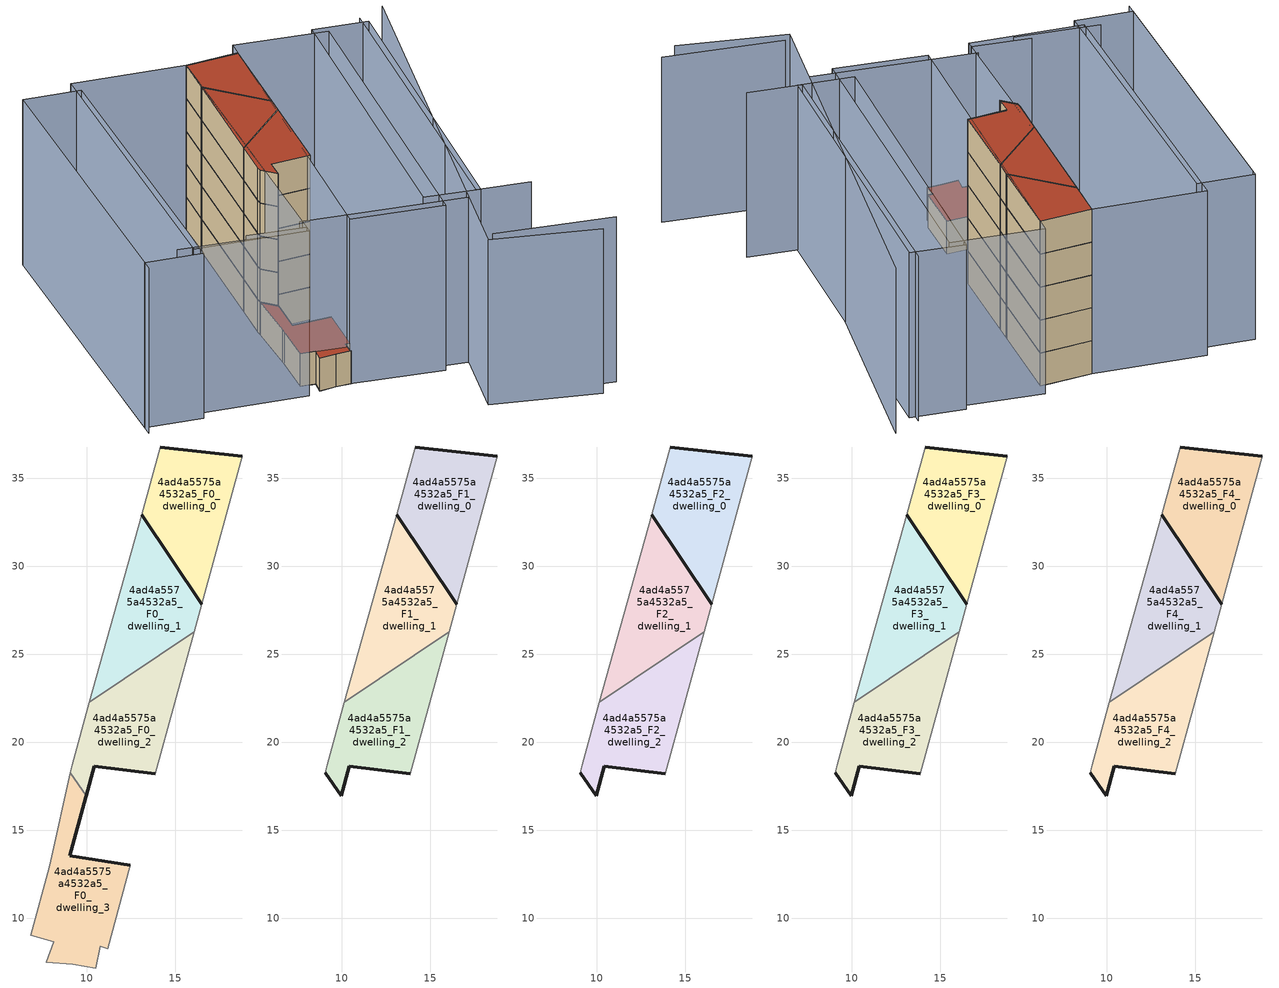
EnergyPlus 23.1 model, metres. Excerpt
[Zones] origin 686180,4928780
4ad4a5575a4532a5_F0_dwelling_0
 floor ground (EU_floor_Construction): 16.52,27.83 18.82,36.24 14.17,36.77 13.1,32.92 z0
 wall outside (EU_wall_Construction): 14.17,36.77 18.82,36.24 / 16.52,27.83 13.1,32.92 z0:3
 wall adiabatic (EU_wall_Construction): 18.82,36.24 16.52,27.83 / 13.1,32.92 14.17,36.77 z0:3
4ad4a5575a4532a5_F0_dwelling_1
 floor ground (EU_floor_Construction): 16.1,26.29 16.52,27.83 13.1,32.92 10.14,22.29 z0
 wall outside (EU_wall_Construction): 13.1,32.92 16.52,27.83 z0:3
 wall adiabatic (EU_wall_Construction): 16.52,27.83 16.1,26.29 / 10.14,22.29 13.1,32.92 z0:3
 wall to 4ad4a5575a4532a5_F0_dwelling_2 (EU_wall_Construction): 16.1,26.28 10.14,22.28 z0:3
4ad4a5575a4532a5_F0_dwelling_2
 floor ground (EU_floor_Construction): 13.89,18.21 16.1,26.29 10.14,22.29 9.16,18.74 9.06,18.28 9.95,16.96 10.41,18.64 z0
 wall outside (EU_wall_Construction): 13.89,18.21 10.41,18.64 9.95,16.96 z0:3
 wall adiabatic (EU_wall_Construction): 16.1,26.29 13.89,18.21 / 9.06,18.28 9.16,18.74 10.14,22.29 z0:3
 wall to 4ad4a5575a4532a5_F0_dwelling_3 (EU_wall_Construction): 9.95,16.96 9.06,18.28 z0:3
4ad4a5575a4532a5_F0_dwelling_3
 floor ground (EU_floor_Construction): 11.17,8.29 12.47,13.04 9.02,13.55 9.93,16.89 9.95,16.96 9.06,18.28 7.93,13.27 7.85,12.91 6.81,9.04 8.11,8.69 7.7,7.53 9.18,7.4 10.5,7.19 10.75,8.41 z0
 wall outside (EU_wall_Construction): 9.95,16.96 9.93,16.89 9.02,13.55 12.47,13.04 z0:3
 wall adiabatic (EU_wall_Construction): 12.47,13.04 11.17,8.29 10.75,8.41 10.5,7.19 9.18,7.4 7.7,7.53 8.11,8.69 6.81,9.04 7.85,12.91 7.93,13.27 9.06,18.28 z0:3
 roof outside (EU_roof_Construction): 9.95,16.96 9.93,16.89 9.02,13.55 12.47,13.04 11.17,8.29 10.75,8.41 10.5,7.19 9.18,7.4 7.7,7.53 8.11,8.69 6.81,9.04 7.85,12.91 7.93,13.27 9.06,18.28 z3
4ad4a5575a4532a5_F1_dwelling_0
 floor to 4ad4a5575a4532a5_F0_dwelling_0 (EU_floor_Construction): 16.52,27.83 18.82,36.24 14.17,36.77 13.1,32.92 z3
 wall outside (EU_wall_Construction): 14.17,36.77 18.82,36.24 / 16.52,27.83 13.1,32.92 z3:6
 wall adiabatic (EU_wall_Construction): 18.82,36.24 16.52,27.83 / 13.1,32.92 14.17,36.77 z3:6
4ad4a5575a4532a5_F1_dwelling_1
 floor to 4ad4a5575a4532a5_F0_dwelling_1 (EU_floor_Construction): 16.1,26.29 16.52,27.83 13.1,32.92 10.14,22.29 z3
 wall outside (EU_wall_Construction): 13.1,32.92 16.52,27.83 z3:6
 wall adiabatic (EU_wall_Construction): 16.52,27.83 16.1,26.29 / 10.14,22.29 13.1,32.92 z3:6
 wall to 4ad4a5575a4532a5_F1_dwelling_2 (EU_wall_Construction): 16.1,26.28 10.14,22.28 z3:6
4ad4a5575a4532a5_F1_dwelling_2
 floor to 4ad4a5575a4532a5_F0_dwelling_2 (EU_floor_Construction): 13.89,18.21 16.1,26.29 10.14,22.29 9.16,18.74 9.06,18.28 9.95,16.96 10.4,18.64 z3
 wall outside (EU_wall_Construction): 13.89,18.21 10.41,18.64 9.95,16.96 9.06,18.28 z3:6
 wall adiabatic (EU_wall_Construction): 16.1,26.29 13.89,18.21 / 9.06,18.28 9.16,18.74 10.14,22.29 z3:6
4ad4a5575a4532a5_F2_dwelling_0
 floor to 4ad4a5575a4532a5_F1_dwelling_0 (EU_floor_Construction): 16.52,27.83 18.82,36.24 14.17,36.77 13.1,32.92 z6
 wall outside (EU_wall_Construction): 14.17,36.77 18.82,36.24 / 16.52,27.83 13.1,32.92 z6:9
 wall adiabatic (EU_wall_Construction): 18.82,36.24 16.52,27.83 / 13.1,32.92 14.17,36.77 z6:9
4ad4a5575a4532a5_F2_dwelling_1
 floor to 4ad4a5575a4532a5_F1_dwelling_1 (EU_floor_Construction): 16.1,26.29 16.52,27.83 13.1,32.92 10.14,22.29 z6
 wall outside (EU_wall_Construction): 13.1,32.92 16.52,27.83 z6:9
 wall adiabatic (EU_wall_Construction): 16.52,27.83 16.1,26.29 / 10.14,22.29 13.1,32.92 z6:9
 wall to 4ad4a5575a4532a5_F2_dwelling_2 (EU_wall_Construction): 16.1,26.28 10.14,22.28 z6:9
4ad4a5575a4532a5_F2_dwelling_2
 floor to 4ad4a5575a4532a5_F1_dwelling_2 (EU_floor_Construction): 13.89,18.21 16.1,26.29 10.14,22.29 9.16,18.74 9.06,18.28 9.95,16.96 10.4,18.64 z6
 wall outside (EU_wall_Construction): 13.89,18.21 10.41,18.64 9.95,16.96 9.06,18.28 z6:9
 wall adiabatic (EU_wall_Construction): 16.1,26.29 13.89,18.21 / 9.06,18.28 9.16,18.74 10.14,22.29 z6:9
4ad4a5575a4532a5_F3_dwelling_0
 floor to 4ad4a5575a4532a5_F2_dwelling_0 (EU_floor_Construction): 16.52,27.83 18.82,36.24 14.17,36.77 13.1,32.92 z9
 wall outside (EU_wall_Construction): 14.17,36.77 18.82,36.24 / 16.52,27.83 13.1,32.92 z9:12
 wall adiabatic (EU_wall_Construction): 18.82,36.24 16.52,27.83 / 13.1,32.92 14.17,36.77 z9:12
4ad4a5575a4532a5_F3_dwelling_1
 floor to 4ad4a5575a4532a5_F2_dwelling_1 (EU_floor_Construction): 16.1,26.29 16.52,27.83 13.1,32.92 10.14,22.29 z9
 wall outside (EU_wall_Construction): 13.1,32.92 16.52,27.83 z9:12
 wall adiabatic (EU_wall_Construction): 16.52,27.83 16.1,26.29 / 10.14,22.29 13.1,32.92 z9:12
 wall to 4ad4a5575a4532a5_F3_dwelling_2 (EU_wall_Construction): 16.1,26.28 10.14,22.28 z9:12
4ad4a5575a4532a5_F3_dwelling_2
 floor to 4ad4a5575a4532a5_F2_dwelling_2 (EU_floor_Construction): 13.89,18.21 16.1,26.29 10.14,22.29 9.16,18.74 9.06,18.28 9.95,16.96 10.4,18.64 z9
 wall outside (EU_wall_Construction): 13.89,18.21 10.41,18.64 9.95,16.96 9.06,18.28 z9:12
 wall adiabatic (EU_wall_Construction): 16.1,26.29 13.89,18.21 / 9.06,18.28 9.16,18.74 10.14,22.29 z9:12
4ad4a5575a4532a5_F4_dwelling_0
 floor to 4ad4a5575a4532a5_F3_dwelling_0 (EU_floor_Construction): 16.52,27.83 18.82,36.24 14.17,36.77 13.1,32.92 z12
 wall outside (EU_wall_Construction): 14.17,36.77 18.82,36.24 / 16.52,27.83 13.1,32.92 z12:15
 wall adiabatic (EU_wall_Construction): 18.82,36.24 16.52,27.83 / 13.1,32.92 14.17,36.77 z12:15
 roof outside (EU_roof_Construction): 18.82,36.24 16.52,27.83 13.1,32.92 14.17,36.77 z15
4ad4a5575a4532a5_F4_dwelling_1
 floor to 4ad4a5575a4532a5_F3_dwelling_1 (EU_floor_Construction): 16.1,26.29 16.52,27.83 13.1,32.92 10.14,22.29 z12
 wall outside (EU_wall_Construction): 13.1,32.92 16.52,27.83 z12:15
 wall adiabatic (EU_wall_Construction): 16.52,27.83 16.1,26.29 / 10.14,22.29 13.1,32.92 z12:15
 wall to 4ad4a5575a4532a5_F4_dwelling_2 (EU_wall_Construction): 16.1,26.28 10.14,22.28 z12:15
 roof outside (EU_roof_Construction): 13.1,32.92 16.52,27.83 16.1,26.29 10.14,22.29 z15
4ad4a5575a4532a5_F4_dwelling_2
 floor to 4ad4a5575a4532a5_F3_dwelling_2 (EU_floor_Construction): 13.89,18.21 16.1,26.29 10.14,22.29 9.16,18.74 9.06,18.28 9.95,16.96 10.4,18.64 z12
 wall outside (EU_wall_Construction): 13.89,18.21 10.41,18.64 9.95,16.96 9.06,18.28 z12:15
 wall adiabatic (EU_wall_Construction): 16.1,26.29 13.89,18.21 / 9.06,18.28 9.16,18.74 10.14,22.29 z12:15
 roof outside (EU_roof_Construction): 16.1,26.29 13.89,18.21 10.41,18.64 9.95,16.96 9.06,18.28 9.16,18.74 10.14,22.29 z15
shading: 18.59,-1.3 28.54,-4.31 / 6.81,9.07 20.44,5.1 / 1.86,9.42 6.72,7.96 / -4.1,10.49 2.92,8.43 / 26.51,-5.42 17.73,-1.95 / 17.73,-1.95 33,36.58 / 26.18,4.58 21.68,5.89 / 21.68,5.89 30.36,35.82 / -0.28,38.44 -7.79,9.07 / 30.64,34.95 22.06,5.74 / 22.06,5.74 17.42,7.1 / 17.42,7.1 26,36.31 / 26,36.31 30.64,34.95 / 10.41,7.22 19.2,37.54 / 19.2,37.54 26.96,35.29 / 26.96,35.29 18.17,4.96 / 18.17,4.96 10.41,7.22 / -2.98,9.78 4.63,39.24 / 4.63,39.24 14.16,36.77 / 14.16,36.77 6.55,7.32 / 6.55,7.32 -2.98,9.78 / -7.54,10.03 -0.14,39.04 / -0.14,39.04 4.73,37.8 / 4.73,37.8 -2.67,8.79 / -2.67,8.79 -7.54,10.03 z0:15
[Building]
EU S2 Campaign: North Axis=0; Terrain=City; Solar Distribution=FullExterior
[Site:Location]
Bologna: Latitude=44.5; Longitude=11.25; Time Zone=1; Elevation=37
[SizingPeriod:WeatherFileDays]
AnnualSizingPeriod: Begin Month=1; Begin Day of Month=1; End Month=12; End Day of Month=31; Day of Week for Start Day=Monday; Use Weather File Daylight Saving Period=No; Use Weather File Rain and Snow Indicators=No
[MATERIAL]
EU_InternalMass_Material: Roughness=MediumRough; Thickness=0.1; Conductivity=1; Density=1800; Specific Heat=900; Thermal Absorptance=0.9; Solar Absorptance=0.7; Visible Absorptance=0.7
[MATERIAL:NOMASS] Roughness=MediumRough; Thermal Absorptance=0.9; Solar Absorptance=0.7; Visible Absorptance=0.7
Name | Thermal Resistance
EU_wall_NoMass | 0.905828
EU_roof_NoMass | 0.37593
EU_floor_NoMass | 0.67114
[CONSTRUCTION]
EU_wall_Construction: EU_wall_NoMass
EU_roof_Construction: EU_roof_NoMass
EU_floor_Construction: EU_floor_NoMass
EU_InternalMass_Construction: EU_InternalMass_Material
[ZONE] Type=1; Multiplier=1; Ceiling Height=autocalculate; Floor Area=autocalculate; Part of Total Floor Area=Yes
Name | Volume
4ad4a5575a4532a5_F0_dwelling_0; 4ad4a5575a4532a5_F1_dwelling_0; 4ad4a5575a4532a5_F2_dwelling_0; 4ad4a5575a4532a5_F3_dwelling_0; 4ad4a5575a4532a5_F4_dwelling_0 | 88.4641
4ad4a5575a4532a5_F0_dwelling_1 | 88.4583
4ad4a5575a4532a5_F1_dwelling_1; 4ad4a5575a4532a5_F2_dwelling_1; 4ad4a5575a4532a5_F3_dwelling_1; 4ad4a5575a4532a5_F4_dwelling_1 | 88.4575
4ad4a5575a4532a5_F0_dwelling_2 | 88.4509
4ad4a5575a4532a5_F1_dwelling_2; 4ad4a5575a4532a5_F2_dwelling_2; 4ad4a5575a4532a5_F3_dwelling_2; 4ad4a5575a4532a5_F4_dwelling_2; 4ad4a5575a4532a5_F0_dwelling_3 | 88.4531
[INTERNALMASS] Construction=EU_InternalMass_Construction
Name | Zone or ZoneList | Surface Area
4ad4a5575a4532a5_F0_dwelling_0_EU_InternalMass | 4ad4a5575a4532a5_F0_dwelling_0 | 29.4865
4ad4a5575a4532a5_F0_dwelling_1_EU_InternalMass | 4ad4a5575a4532a5_F0_dwelling_1 | 29.488
4ad4a5575a4532a5_F0_dwelling_2_EU_InternalMass | 4ad4a5575a4532a5_F0_dwelling_2 | 29.4849
4ad4a5575a4532a5_F0_dwelling_3_EU_InternalMass | 4ad4a5575a4532a5_F0_dwelling_3 | 29.4863
4ad4a5575a4532a5_F1_dwelling_0_EU_InternalMass | 4ad4a5575a4532a5_F1_dwelling_0 | 30.8646
4ad4a5575a4532a5_F1_dwelling_1_EU_InternalMass | 4ad4a5575a4532a5_F1_dwelling_1 | 42.8703
4ad4a5575a4532a5_F1_dwelling_2_EU_InternalMass | 4ad4a5575a4532a5_F1_dwelling_2 | 44.2096
4ad4a5575a4532a5_F2_dwelling_0_EU_InternalMass | 4ad4a5575a4532a5_F2_dwelling_0 | 30.8646
4ad4a5575a4532a5_F2_dwelling_1_EU_InternalMass | 4ad4a5575a4532a5_F2_dwelling_1 | 42.8703
4ad4a5575a4532a5_F2_dwelling_2_EU_InternalMass | 4ad4a5575a4532a5_F2_dwelling_2 | 44.2096
4ad4a5575a4532a5_F3_dwelling_0_EU_InternalMass | 4ad4a5575a4532a5_F3_dwelling_0 | 30.8646
4ad4a5575a4532a5_F3_dwelling_1_EU_InternalMass | 4ad4a5575a4532a5_F3_dwelling_1 | 42.8703
4ad4a5575a4532a5_F3_dwelling_2_EU_InternalMass | 4ad4a5575a4532a5_F3_dwelling_2 | 44.2096
4ad4a5575a4532a5_F4_dwelling_0_EU_InternalMass | 4ad4a5575a4532a5_F4_dwelling_0 | 30.8646
4ad4a5575a4532a5_F4_dwelling_1_EU_InternalMass | 4ad4a5575a4532a5_F4_dwelling_1 | 42.8703
4ad4a5575a4532a5_F4_dwelling_2_EU_InternalMass | 4ad4a5575a4532a5_F4_dwelling_2 | 44.2096
[OTHEREQUIPMENT] Fuel Type=Electricity; Design Level Calculation Method=Watts/Area; Power per Zone Floor Area=1; Fraction Latent=0; Fraction Radiant=0; Fraction Lost=0; Carbon Dioxide Generation Rate=0; EndUse Subcategory=EU_Step8_InternalGains
Name | Zone or ZoneList or Space or SpaceList | Schedule
EU_Step8_InternalGain_4ad4a5575a4532a5_F0_dwelling_0_f000 | 4ad4a5575a4532a5_F0_dwelling_0 | EU_Step8_GainSchedule_4ad4a5575a4532a5_F0_dwelling_0_f000
EU_Step8_InternalGain_4ad4a5575a4532a5_F0_dwelling_1_f000 | 4ad4a5575a4532a5_F0_dwelling_1 | EU_Step8_GainSchedule_4ad4a5575a4532a5_F0_dwelling_1_f000
EU_Step8_InternalGain_4ad4a5575a4532a5_F0_dwelling_2_f000 | 4ad4a5575a4532a5_F0_dwelling_2 | EU_Step8_GainSchedule_4ad4a5575a4532a5_F0_dwelling_2_f000
EU_Step8_InternalGain_4ad4a5575a4532a5_F0_dwelling_3_f000 | 4ad4a5575a4532a5_F0_dwelling_3 | EU_Step8_GainSchedule_4ad4a5575a4532a5_F0_dwelling_3_f000
EU_Step8_InternalGain_4ad4a5575a4532a5_F1_dwelling_0_f000 | 4ad4a5575a4532a5_F1_dwelling_0 | EU_Step8_GainSchedule_4ad4a5575a4532a5_F1_dwelling_0_f000
EU_Step8_InternalGain_4ad4a5575a4532a5_F1_dwelling_1_f000 | 4ad4a5575a4532a5_F1_dwelling_1 | EU_Step8_GainSchedule_4ad4a5575a4532a5_F1_dwelling_1_f000
EU_Step8_InternalGain_4ad4a5575a4532a5_F1_dwelling_2_f000 | 4ad4a5575a4532a5_F1_dwelling_2 | EU_Step8_GainSchedule_4ad4a5575a4532a5_F1_dwelling_2_f000
EU_Step8_InternalGain_4ad4a5575a4532a5_F2_dwelling_0_f000 | 4ad4a5575a4532a5_F2_dwelling_0 | EU_Step8_GainSchedule_4ad4a5575a4532a5_F2_dwelling_0_f000
EU_Step8_InternalGain_4ad4a5575a4532a5_F2_dwelling_1_f000 | 4ad4a5575a4532a5_F2_dwelling_1 | EU_Step8_GainSchedule_4ad4a5575a4532a5_F2_dwelling_1_f000
EU_Step8_InternalGain_4ad4a5575a4532a5_F2_dwelling_2_f000 | 4ad4a5575a4532a5_F2_dwelling_2 | EU_Step8_GainSchedule_4ad4a5575a4532a5_F2_dwelling_2_f000
EU_Step8_InternalGain_4ad4a5575a4532a5_F3_dwelling_0_f000 | 4ad4a5575a4532a5_F3_dwelling_0 | EU_Step8_GainSchedule_4ad4a5575a4532a5_F3_dwelling_0_f000
EU_Step8_InternalGain_4ad4a5575a4532a5_F3_dwelling_1_f000 | 4ad4a5575a4532a5_F3_dwelling_1 | EU_Step8_GainSchedule_4ad4a5575a4532a5_F3_dwelling_1_f000
EU_Step8_InternalGain_4ad4a5575a4532a5_F3_dwelling_2_f000 | 4ad4a5575a4532a5_F3_dwelling_2 | EU_Step8_GainSchedule_4ad4a5575a4532a5_F3_dwelling_2_f000
EU_Step8_InternalGain_4ad4a5575a4532a5_F4_dwelling_0_f000 | 4ad4a5575a4532a5_F4_dwelling_0 | EU_Step8_GainSchedule_4ad4a5575a4532a5_F4_dwelling_0_f000
EU_Step8_InternalGain_4ad4a5575a4532a5_F4_dwelling_1_f000 | 4ad4a5575a4532a5_F4_dwelling_1 | EU_Step8_GainSchedule_4ad4a5575a4532a5_F4_dwelling_1_f000
EU_Step8_InternalGain_4ad4a5575a4532a5_F4_dwelling_2_f000 | 4ad4a5575a4532a5_F4_dwelling_2 | EU_Step8_GainSchedule_4ad4a5575a4532a5_F4_dwelling_2_f000
[ZONEVENTILATION:DESIGNFLOWRATE] Schedule=EU_AlwaysOn; Design Flow Rate Calculation Method=AirChanges/Hour; Air Changes per Hour=0.73129; Ventilation Type=Natural; Fan Pressure Rise=0; Fan Total Efficiency=1; Constant Term Coefficient=1; Temperature Term Coefficient=0; Velocity Term Coefficient=0; Velocity Squared Term Coefficient=0; Minimum Indoor Temperature=-100; Maximum Indoor Temperature=100; Delta Temperature=-100; Minimum Outdoor Temperature=-100; Maximum Outdoor Temperature=100; Maximum Wind Speed=40
Name | Zone or ZoneList or Space or SpaceList
EU_ConstantAir_4ad4a5575a4532a5_F0_dwelling_0 | 4ad4a5575a4532a5_F0_dwelling_0
EU_ConstantAir_4ad4a5575a4532a5_F0_dwelling_1 | 4ad4a5575a4532a5_F0_dwelling_1
EU_ConstantAir_4ad4a5575a4532a5_F0_dwelling_2 | 4ad4a5575a4532a5_F0_dwelling_2
EU_ConstantAir_4ad4a5575a4532a5_F0_dwelling_3 | 4ad4a5575a4532a5_F0_dwelling_3
EU_ConstantAir_4ad4a5575a4532a5_F1_dwelling_0 | 4ad4a5575a4532a5_F1_dwelling_0
EU_ConstantAir_4ad4a5575a4532a5_F1_dwelling_1 | 4ad4a5575a4532a5_F1_dwelling_1
EU_ConstantAir_4ad4a5575a4532a5_F1_dwelling_2 | 4ad4a5575a4532a5_F1_dwelling_2
EU_ConstantAir_4ad4a5575a4532a5_F2_dwelling_0 | 4ad4a5575a4532a5_F2_dwelling_0
EU_ConstantAir_4ad4a5575a4532a5_F2_dwelling_1 | 4ad4a5575a4532a5_F2_dwelling_1
EU_ConstantAir_4ad4a5575a4532a5_F2_dwelling_2 | 4ad4a5575a4532a5_F2_dwelling_2
EU_ConstantAir_4ad4a5575a4532a5_F3_dwelling_0 | 4ad4a5575a4532a5_F3_dwelling_0
EU_ConstantAir_4ad4a5575a4532a5_F3_dwelling_1 | 4ad4a5575a4532a5_F3_dwelling_1
EU_ConstantAir_4ad4a5575a4532a5_F3_dwelling_2 | 4ad4a5575a4532a5_F3_dwelling_2
EU_ConstantAir_4ad4a5575a4532a5_F4_dwelling_0 | 4ad4a5575a4532a5_F4_dwelling_0
EU_ConstantAir_4ad4a5575a4532a5_F4_dwelling_1 | 4ad4a5575a4532a5_F4_dwelling_1
EU_ConstantAir_4ad4a5575a4532a5_F4_dwelling_2 | 4ad4a5575a4532a5_F4_dwelling_2
[SIZING:ZONE] Zone Cooling Design Supply Air Temperature Input Method=SupplyAirTemperature; Zone Cooling Design Supply Air Temperature=13; Zone Heating Design Supply Air Temperature Input Method=SupplyAirTemperature; Zone Heating Design Supply Air Temperature=50; Zone Cooling Design Supply Air Humidity Ratio=0.008; Zone Heating Design Supply Air Humidity Ratio=0.008; Cooling Design Air Flow Method=DesignDay; Cooling Design Air Flow Rate=0; Cooling Minimum Air Flow per Zone Floor Area=0.000762; Cooling Minimum Air Flow=0; Cooling Minimum Air Flow Fraction=0.2; Heating Design Air Flow Method=DesignDay; Heating Design Air Flow Rate=0; Heating Maximum Air Flow per Zone Floor Area=0.002032; Heating Maximum Air Flow=0.141576; Heating Maximum Air Flow Fraction=0.3; Account for Dedicated Outdoor Air System=No; Dedicated Outdoor Air System Control Strategy=NeutralSupplyAir; Dedicated Outdoor Air Low Setpoint Temperature for Design=autosize; Dedicated Outdoor Air High Setpoint Temperature for Design=autosize; Zone Load Sizing Method=Sensible Load Only No Latent Load; Zone Latent Cooling Design Supply Air Humidity Ratio Input Method=HumidityRatioDifference; Zone Cooling Design Supply Air Humidity Ratio Difference=0.005; Zone Latent Heating Design Supply Air Humidity Ratio Input Method=HumidityRatioDifference; Zone Humidification Design Supply Air Humidity Ratio Difference=0.005
4ad4a5575a4532a5_F0_dwelling_0; 4ad4a5575a4532a5_F0_dwelling_1; 4ad4a5575a4532a5_F0_dwelling_2; 4ad4a5575a4532a5_F0_dwelling_3; 4ad4a5575a4532a5_F1_dwelling_0; 4ad4a5575a4532a5_F1_dwelling_1; 4ad4a5575a4532a5_F1_dwelling_2; 4ad4a5575a4532a5_F2_dwelling_0; 4ad4a5575a4532a5_F2_dwelling_1; 4ad4a5575a4532a5_F2_dwelling_2; 4ad4a5575a4532a5_F3_dwelling_0; 4ad4a5575a4532a5_F3_dwelling_1; 4ad4a5575a4532a5_F3_dwelling_2; 4ad4a5575a4532a5_F4_dwelling_0; 4ad4a5575a4532a5_F4_dwelling_1; 4ad4a5575a4532a5_F4_dwelling_2
[ThermostatSetpoint:DualSetpoint] Heating Setpoint Temperature Schedule=HVACTemplate-Always 20; Cooling Setpoint Temperature Schedule=HVACTemplate-Always 50
EU_HeatOnly_4ad4a5575a4532a5_F0_dwelling_0 Dual SP Control; EU_HeatOnly_4ad4a5575a4532a5_F0_dwelling_1 Dual SP Control; EU_HeatOnly_4ad4a5575a4532a5_F0_dwelling_2 Dual SP Control; EU_HeatOnly_4ad4a5575a4532a5_F0_dwelling_3 Dual SP Control; EU_HeatOnly_4ad4a5575a4532a5_F1_dwelling_0 Dual SP Control; EU_HeatOnly_4ad4a5575a4532a5_F1_dwelling_1 Dual SP Control; EU_HeatOnly_4ad4a5575a4532a5_F1_dwelling_2 Dual SP Control; EU_HeatOnly_4ad4a5575a4532a5_F2_dwelling_0 Dual SP Control; EU_HeatOnly_4ad4a5575a4532a5_F2_dwelling_1 Dual SP Control; EU_HeatOnly_4ad4a5575a4532a5_F2_dwelling_2 Dual SP Control; EU_HeatOnly_4ad4a5575a4532a5_F3_dwelling_0 Dual SP Control; EU_HeatOnly_4ad4a5575a4532a5_F3_dwelling_1 Dual SP Control; EU_HeatOnly_4ad4a5575a4532a5_F3_dwelling_2 Dual SP Control; EU_HeatOnly_4ad4a5575a4532a5_F4_dwelling_0 Dual SP Control; EU_HeatOnly_4ad4a5575a4532a5_F4_dwelling_1 Dual SP Control; EU_HeatOnly_4ad4a5575a4532a5_F4_dwelling_2 Dual SP Control
[ZoneControl:Thermostat] Control Type Schedule=HVACTemplate-Always 4
Name | Zone or ZoneList | Control
4ad4a5575a4532a5_F0_dwelling_0 Thermostat | 4ad4a5575a4532a5_F0_dwelling_0 | EU_HeatOnly_4ad4a5575a4532a5_F0_dwelling_0 Dual SP Control
4ad4a5575a4532a5_F0_dwelling_1 Thermostat | 4ad4a5575a4532a5_F0_dwelling_1 | EU_HeatOnly_4ad4a5575a4532a5_F0_dwelling_1 Dual SP Control
4ad4a5575a4532a5_F0_dwelling_2 Thermostat | 4ad4a5575a4532a5_F0_dwelling_2 | EU_HeatOnly_4ad4a5575a4532a5_F0_dwelling_2 Dual SP Control
4ad4a5575a4532a5_F0_dwelling_3 Thermostat | 4ad4a5575a4532a5_F0_dwelling_3 | EU_HeatOnly_4ad4a5575a4532a5_F0_dwelling_3 Dual SP Control
4ad4a5575a4532a5_F1_dwelling_0 Thermostat | 4ad4a5575a4532a5_F1_dwelling_0 | EU_HeatOnly_4ad4a5575a4532a5_F1_dwelling_0 Dual SP Control
4ad4a5575a4532a5_F1_dwelling_1 Thermostat | 4ad4a5575a4532a5_F1_dwelling_1 | EU_HeatOnly_4ad4a5575a4532a5_F1_dwelling_1 Dual SP Control
4ad4a5575a4532a5_F1_dwelling_2 Thermostat | 4ad4a5575a4532a5_F1_dwelling_2 | EU_HeatOnly_4ad4a5575a4532a5_F1_dwelling_2 Dual SP Control
4ad4a5575a4532a5_F2_dwelling_0 Thermostat | 4ad4a5575a4532a5_F2_dwelling_0 | EU_HeatOnly_4ad4a5575a4532a5_F2_dwelling_0 Dual SP Control
4ad4a5575a4532a5_F2_dwelling_1 Thermostat | 4ad4a5575a4532a5_F2_dwelling_1 | EU_HeatOnly_4ad4a5575a4532a5_F2_dwelling_1 Dual SP Control
4ad4a5575a4532a5_F2_dwelling_2 Thermostat | 4ad4a5575a4532a5_F2_dwelling_2 | EU_HeatOnly_4ad4a5575a4532a5_F2_dwelling_2 Dual SP Control
4ad4a5575a4532a5_F3_dwelling_0 Thermostat | 4ad4a5575a4532a5_F3_dwelling_0 | EU_HeatOnly_4ad4a5575a4532a5_F3_dwelling_0 Dual SP Control
4ad4a5575a4532a5_F3_dwelling_1 Thermostat | 4ad4a5575a4532a5_F3_dwelling_1 | EU_HeatOnly_4ad4a5575a4532a5_F3_dwelling_1 Dual SP Control
4ad4a5575a4532a5_F3_dwelling_2 Thermostat | 4ad4a5575a4532a5_F3_dwelling_2 | EU_HeatOnly_4ad4a5575a4532a5_F3_dwelling_2 Dual SP Control
4ad4a5575a4532a5_F4_dwelling_0 Thermostat | 4ad4a5575a4532a5_F4_dwelling_0 | EU_HeatOnly_4ad4a5575a4532a5_F4_dwelling_0 Dual SP Control
4ad4a5575a4532a5_F4_dwelling_1 Thermostat | 4ad4a5575a4532a5_F4_dwelling_1 | EU_HeatOnly_4ad4a5575a4532a5_F4_dwelling_1 Dual SP Control
4ad4a5575a4532a5_F4_dwelling_2 Thermostat | 4ad4a5575a4532a5_F4_dwelling_2 | EU_HeatOnly_4ad4a5575a4532a5_F4_dwelling_2 Dual SP Control
[Zone equipment]
4ad4a5575a4532a5_F0_dwelling_0: 4ad4a5575a4532a5_F0_dwelling_0 Ideal Loads Air System
4ad4a5575a4532a5_F0_dwelling_1: 4ad4a5575a4532a5_F0_dwelling_1 Ideal Loads Air System
4ad4a5575a4532a5_F0_dwelling_2: 4ad4a5575a4532a5_F0_dwelling_2 Ideal Loads Air System
4ad4a5575a4532a5_F0_dwelling_3: 4ad4a5575a4532a5_F0_dwelling_3 Ideal Loads Air System
4ad4a5575a4532a5_F1_dwelling_0: 4ad4a5575a4532a5_F1_dwelling_0 Ideal Loads Air System
4ad4a5575a4532a5_F1_dwelling_1: 4ad4a5575a4532a5_F1_dwelling_1 Ideal Loads Air System
4ad4a5575a4532a5_F1_dwelling_2: 4ad4a5575a4532a5_F1_dwelling_2 Ideal Loads Air System
4ad4a5575a4532a5_F2_dwelling_0: 4ad4a5575a4532a5_F2_dwelling_0 Ideal Loads Air System
4ad4a5575a4532a5_F2_dwelling_1: 4ad4a5575a4532a5_F2_dwelling_1 Ideal Loads Air System
4ad4a5575a4532a5_F2_dwelling_2: 4ad4a5575a4532a5_F2_dwelling_2 Ideal Loads Air System
4ad4a5575a4532a5_F3_dwelling_0: 4ad4a5575a4532a5_F3_dwelling_0 Ideal Loads Air System
4ad4a5575a4532a5_F3_dwelling_1: 4ad4a5575a4532a5_F3_dwelling_1 Ideal Loads Air System
4ad4a5575a4532a5_F3_dwelling_2: 4ad4a5575a4532a5_F3_dwelling_2 Ideal Loads Air System
4ad4a5575a4532a5_F4_dwelling_0: 4ad4a5575a4532a5_F4_dwelling_0 Ideal Loads Air System
4ad4a5575a4532a5_F4_dwelling_1: 4ad4a5575a4532a5_F4_dwelling_1 Ideal Loads Air System
4ad4a5575a4532a5_F4_dwelling_2: 4ad4a5575a4532a5_F4_dwelling_2 Ideal Loads Air System
[ZoneHVAC:IdealLoadsAirSystem] Availability Schedule=EU_AlwaysOn; Maximum Heating Supply Air Temperature [C]=50; Minimum Cooling Supply Air Temperature [C]=13; Maximum Heating Supply Air Humidity Ratio [kg-H20/kg-air]=0.0156; Minimum Cooling Supply Air Humidity Ratio [kg-H20/kg-air]=0.0077; Heating Limit=NoLimit; Cooling Limit=NoLimit; Heating Availability Schedule=EU_AlwaysOn; Cooling Availability Schedule=EU_CoolingOff; Dehumidification Control Type=ConstantSensibleHeatRatio; Cooling Sensible Heat Ratio=0.7; Humidification Control Type=None; Demand Controlled Ventilation Type=None; Outdoor Air Economizer Type=NoEconomizer; Heat Recovery Type=None; Sensible Heat Recovery Effectiveness=0.7; Latent Heat Recovery Effectiveness=0.65
4ad4a5575a4532a5_F0_dwelling_0 Ideal Loads Air System; 4ad4a5575a4532a5_F0_dwelling_1 Ideal Loads Air System; 4ad4a5575a4532a5_F0_dwelling_2 Ideal Loads Air System; 4ad4a5575a4532a5_F0_dwelling_3 Ideal Loads Air System; 4ad4a5575a4532a5_F1_dwelling_0 Ideal Loads Air System; 4ad4a5575a4532a5_F1_dwelling_1 Ideal Loads Air System; 4ad4a5575a4532a5_F1_dwelling_2 Ideal Loads Air System; 4ad4a5575a4532a5_F2_dwelling_0 Ideal Loads Air System; 4ad4a5575a4532a5_F2_dwelling_1 Ideal Loads Air System; 4ad4a5575a4532a5_F2_dwelling_2 Ideal Loads Air System; 4ad4a5575a4532a5_F3_dwelling_0 Ideal Loads Air System; 4ad4a5575a4532a5_F3_dwelling_1 Ideal Loads Air System; 4ad4a5575a4532a5_F3_dwelling_2 Ideal Loads Air System; 4ad4a5575a4532a5_F4_dwelling_0 Ideal Loads Air System; 4ad4a5575a4532a5_F4_dwelling_1 Ideal Loads Air System; 4ad4a5575a4532a5_F4_dwelling_2 Ideal Loads Air System
[SCHEDULE:CONSTANT]
Name | Hourly Value
EU_AlwaysOn | 1
EU_CoolingOff | 0
[SCHEDULE:FILE] Column Number=1; Rows to Skip at Top=0; Number of Hours of Data=8760; Column Separator=Comma; Interpolate to Timestep=No; Minutes per Item=60; Adjust Schedule for Daylight Savings=Yes
Name | File
EU_Step8_GainSchedule_4ad4a5575a4532a5_F0_dwelling_0_f000 | ../../schedules/4ad4a5575a4532a5/4ad4a5575a4532a5_F0_dwelling_0_f000_gain.csv
EU_Step8_GainSchedule_4ad4a5575a4532a5_F0_dwelling_1_f000 | ../../schedules/4ad4a5575a4532a5/4ad4a5575a4532a5_F0_dwelling_1_f000_gain.csv
EU_Step8_GainSchedule_4ad4a5575a4532a5_F0_dwelling_2_f000 | ../../schedules/4ad4a5575a4532a5/4ad4a5575a4532a5_F0_dwelling_2_f000_gain.csv
EU_Step8_GainSchedule_4ad4a5575a4532a5_F0_dwelling_3_f000 | ../../schedules/4ad4a5575a4532a5/4ad4a5575a4532a5_F0_dwelling_3_f000_gain.csv
EU_Step8_GainSchedule_4ad4a5575a4532a5_F1_dwelling_0_f000 | ../../schedules/4ad4a5575a4532a5/4ad4a5575a4532a5_F1_dwelling_0_f000_gain.csv
EU_Step8_GainSchedule_4ad4a5575a4532a5_F1_dwelling_1_f000 | ../../schedules/4ad4a5575a4532a5/4ad4a5575a4532a5_F1_dwelling_1_f000_gain.csv
EU_Step8_GainSchedule_4ad4a5575a4532a5_F1_dwelling_2_f000 | ../../schedules/4ad4a5575a4532a5/4ad4a5575a4532a5_F1_dwelling_2_f000_gain.csv
EU_Step8_GainSchedule_4ad4a5575a4532a5_F2_dwelling_0_f000 | ../../schedules/4ad4a5575a4532a5/4ad4a5575a4532a5_F2_dwelling_0_f000_gain.csv
EU_Step8_GainSchedule_4ad4a5575a4532a5_F2_dwelling_1_f000 | ../../schedules/4ad4a5575a4532a5/4ad4a5575a4532a5_F2_dwelling_1_f000_gain.csv
EU_Step8_GainSchedule_4ad4a5575a4532a5_F2_dwelling_2_f000 | ../../schedules/4ad4a5575a4532a5/4ad4a5575a4532a5_F2_dwelling_2_f000_gain.csv
EU_Step8_GainSchedule_4ad4a5575a4532a5_F3_dwelling_0_f000 | ../../schedules/4ad4a5575a4532a5/4ad4a5575a4532a5_F3_dwelling_0_f000_gain.csv
EU_Step8_GainSchedule_4ad4a5575a4532a5_F3_dwelling_1_f000 | ../../schedules/4ad4a5575a4532a5/4ad4a5575a4532a5_F3_dwelling_1_f000_gain.csv
EU_Step8_GainSchedule_4ad4a5575a4532a5_F3_dwelling_2_f000 | ../../schedules/4ad4a5575a4532a5/4ad4a5575a4532a5_F3_dwelling_2_f000_gain.csv
EU_Step8_GainSchedule_4ad4a5575a4532a5_F4_dwelling_0_f000 | ../../schedules/4ad4a5575a4532a5/4ad4a5575a4532a5_F4_dwelling_0_f000_gain.csv
EU_Step8_GainSchedule_4ad4a5575a4532a5_F4_dwelling_1_f000 | ../../schedules/4ad4a5575a4532a5/4ad4a5575a4532a5_F4_dwelling_1_f000_gain.csv
EU_Step8_GainSchedule_4ad4a5575a4532a5_F4_dwelling_2_f000 | ../../schedules/4ad4a5575a4532a5/4ad4a5575a4532a5_F4_dwelling_2_f000_gain.csv
[Schedule:Compact]
HVACTemplate-Always 20: Through: 12/31, For: AllDays, Until: 24:00, 20
HVACTemplate-Always 50: Through: 12/31, For: AllDays, Until: 24:00, 50
HVACTemplate-Always 4: Through: 12/31, For: AllDays, Until: 24:00, 4
